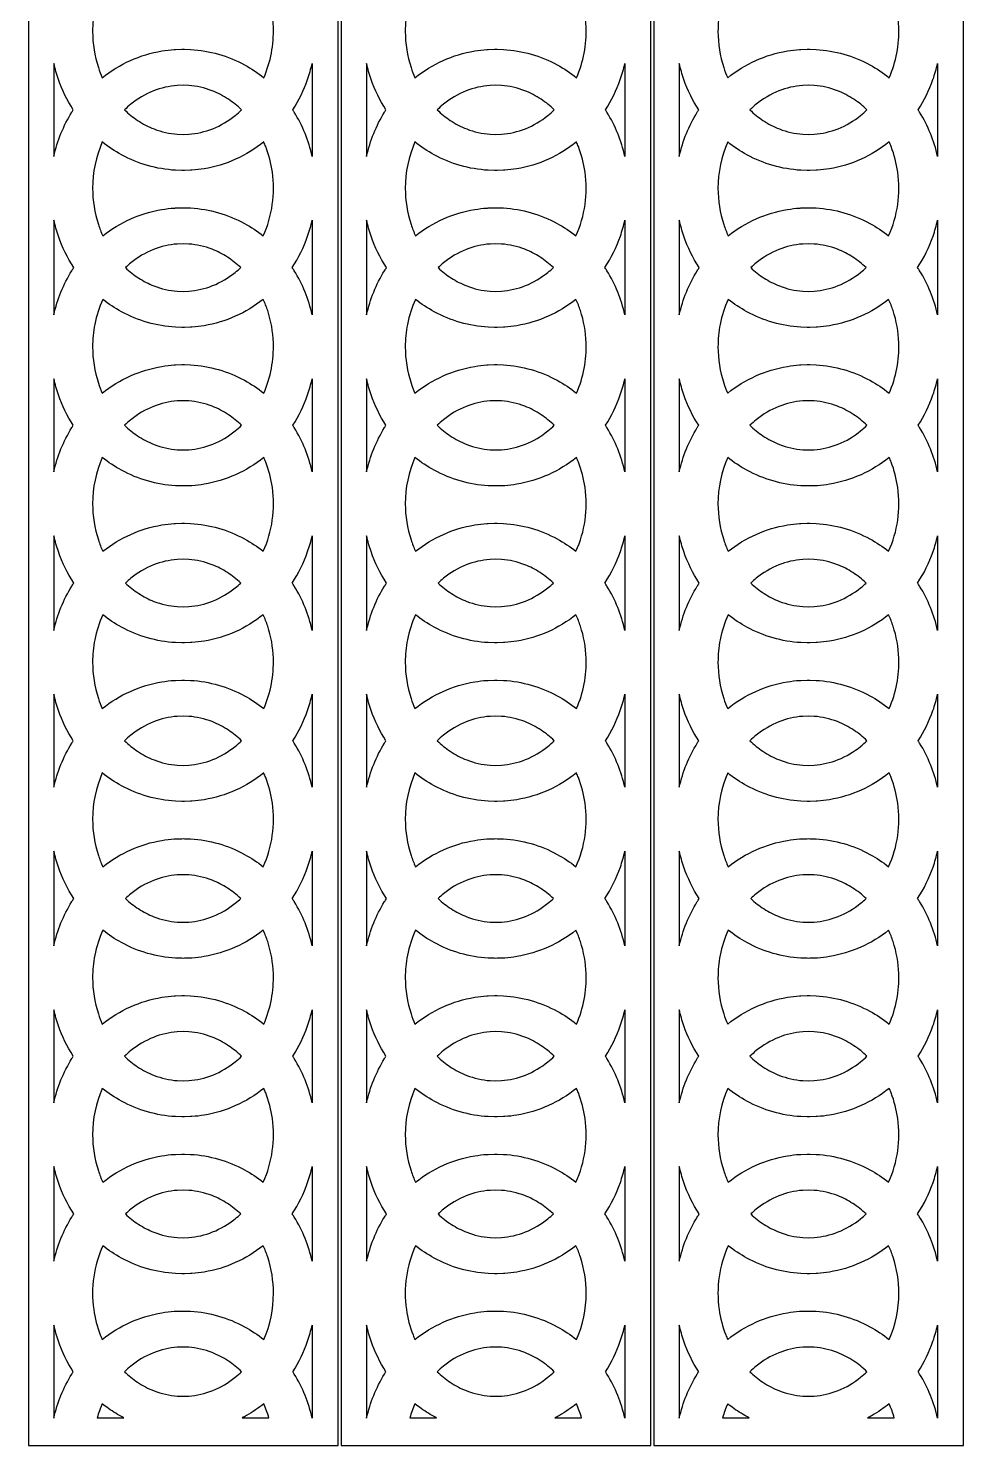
# Model space of a CAD drawing. Header units: millimetres. Extents: x -55 to 943, y -998 to 998.
# Drawn here: x 611 to 943, y -998 to -495 of the extents above; entities that cross this region are included whole.
import ezdxf

# ---------------------------------------------------------------- set-up
doc = ezdxf.new("R2010")
doc.units = ezdxf.units.MM
doc.layers.add('Default', color=70, linetype='Continuous')

msp = doc.modelspace()

# ---------------------------------------------------------------- linework, layer by layer
at = {"layer": 'Default'}
for points in [[(611, -998), (721, -998), (721, 998), (611, 998)], [(722, -998), (832, -998), (832, 998), (722, 998)], [(833, -998), (943, -998), (943, 998), (833, 998)]]:
    msp.add_lwpolyline(points, close=True, dxfattribs=at)
for points in [[(633.8, -495.93, 0.079612), (635.85, -508.78, 0.025236), (637.24, -512.37, -0.128975), (658.43, -502.86, -0.023724), (662.73, -502.36, -0.008807), (663.2, -502.33), (665.43, -502.25, -0.017464), (666.37, -502.25), (668.61, -502.33, -0.11051), (687.72, -507.81, -0.045302), (694.57, -512.37, 0.112754), (697.98, -494.48, 0.070896), (695.96, -483.08, 0.028206), (694.38, -479.06, -0.127606), (673.37, -488.41, -0.023724), (669.08, -488.92, -0.008807), (668.61, -488.95), (666.37, -489.02, -0.017464), (665.43, -489.02), (663.2, -488.95, -0.11051), (644.08, -483.46, -0.043797), (637.43, -479.06, 0.05779), (634.57, -487.95, 0.047676)], [(744.8, -495.93, 0.079612), (746.85, -508.78, 0.025236), (748.24, -512.37, -0.128975), (769.43, -502.86, -0.023724), (773.73, -502.36, -0.008807), (774.2, -502.33), (776.43, -502.25, -0.017464), (777.37, -502.25), (779.61, -502.33, -0.11051), (798.72, -507.81, -0.045302), (805.57, -512.37, 0.112754), (808.98, -494.48, 0.070896), (806.96, -483.08, 0.028206), (805.38, -479.06, -0.127606), (784.37, -488.41, -0.023724), (780.08, -488.92, -0.008807), (779.61, -488.95), (777.37, -489.02, -0.017464), (776.43, -489.02), (774.2, -488.95, -0.11051), (755.08, -483.46, -0.043797), (748.43, -479.06, 0.05779), (745.57, -487.95, 0.047676)], [(855.8, -495.93, 0.079612), (857.85, -508.78, 0.025236), (859.24, -512.37, -0.128975), (880.43, -502.86, -0.023724), (884.73, -502.36, -0.008807), (885.2, -502.33), (887.43, -502.25, -0.017464), (888.37, -502.25), (890.61, -502.33, -0.11051), (909.72, -507.81, -0.045302), (916.57, -512.37, 0.112754), (919.98, -494.48, 0.070896), (917.96, -483.08, 0.028206), (916.38, -479.06, -0.127606), (895.37, -488.41, -0.023724), (891.08, -488.92, -0.008807), (890.61, -488.95), (888.37, -489.02, -0.017464), (887.43, -489.02), (885.2, -488.95, -0.11051), (866.08, -483.46, -0.043797), (859.43, -479.06, 0.05779), (856.57, -487.95, 0.047676)], [(626.95, -523.78, -0.059874), (621.69, -513, -0.028181), (620.07, -507.27), (620.07, -540.29, -0.084306), (626.43, -524.61, -0.00514)], [(704.86, -523.78, 0.059874), (710.12, -513, 0.028181), (711.74, -507.27), (711.74, -540.29, 0.084306), (705.38, -524.61, 0.00514)], [(737.95, -523.78, -0.059874), (732.69, -513, -0.028181), (731.07, -507.27), (731.07, -540.29, -0.084306), (737.43, -524.61, -0.00514)], [(815.86, -523.78, 0.059874), (821.12, -513, 0.028181), (822.74, -507.27), (822.74, -540.29, 0.084306), (816.38, -524.61, 0.00514)], [(848.95, -523.78, -0.059874), (843.69, -513, -0.028181), (842.07, -507.27), (842.07, -540.29, -0.084306), (848.43, -524.61, -0.00514)], [(926.86, -523.78, 0.059874), (932.12, -513, 0.028181), (933.74, -507.27), (933.74, -540.29, 0.084306), (927.38, -524.61, 0.00514)], [(684.43, -525.77, 0.021942), (686.68, -523.78, 0.046204), (682.05, -520.04, 0.05459), (676.19, -516.99, 0.074917), (667.92, -515.12), (665.9, -515.05), (663.88, -515.12, 0.076189), (655.38, -517.08, 0.075402), (647.38, -521.79, 0.021942), (645.13, -523.78, 0.046204), (649.75, -527.52, 0.05459), (655.61, -530.57, 0.074917), (663.88, -532.44), (665.9, -532.51), (667.92, -532.44, 0.076189), (676.43, -530.48, 0.075402)], [(795.43, -525.77, 0.021942), (797.68, -523.78, 0.046204), (793.05, -520.04, 0.05459), (787.19, -516.99, 0.074917), (778.92, -515.12), (776.9, -515.05), (774.88, -515.12, 0.076189), (766.38, -517.08, 0.075402), (758.38, -521.79, 0.021942), (756.13, -523.78, 0.046204), (760.75, -527.52, 0.05459), (766.61, -530.57, 0.074917), (774.88, -532.44), (776.9, -532.51), (778.92, -532.44, 0.076189), (787.43, -530.48, 0.075402)], [(906.43, -525.77, 0.021942), (908.68, -523.78, 0.046204), (904.05, -520.04, 0.05459), (898.19, -516.99, 0.074917), (889.92, -515.12), (887.9, -515.05), (885.88, -515.12, 0.076189), (877.38, -517.08, 0.075402), (869.38, -521.79, 0.021942), (867.13, -523.78, 0.046204), (871.75, -527.52, 0.05459), (877.61, -530.57, 0.074917), (885.88, -532.44), (887.9, -532.51), (889.92, -532.44, 0.076189), (898.43, -530.48, 0.075402)], [(633.8, -551.64, 0.079683), (635.85, -564.48, 0.028206), (637.43, -568.5, -0.127608), (658.43, -559.15, -0.023722), (662.73, -558.64, -0.008807), (663.2, -558.62), (665.43, -558.54, -0.017464), (666.37, -558.54), (668.61, -558.62, -0.11051), (687.72, -564.1, -0.043797), (694.38, -568.5, 0.142127), (697.61, -545.88, 0.058815), (695.26, -536.83, 0.011589), (694.57, -535.19, -0.128976), (673.37, -544.7, -0.023722), (669.08, -545.21, -0.008807), (668.61, -545.23), (666.37, -545.31, -0.017464), (665.43, -545.31), (663.2, -545.23, -0.11051), (644.08, -539.75, -0.045302), (637.24, -535.19, 0.10459), (633.8, -551.63, 0.000069)], [(744.8, -551.64, 0.079683), (746.85, -564.48, 0.028206), (748.43, -568.5, -0.127608), (769.43, -559.15, -0.023722), (773.73, -558.64, -0.008807), (774.2, -558.62), (776.43, -558.54, -0.017464), (777.37, -558.54), (779.61, -558.62, -0.11051), (798.72, -564.1, -0.043797), (805.38, -568.5, 0.142127), (808.61, -545.88, 0.058815), (806.26, -536.83, 0.011589), (805.57, -535.19, -0.128976), (784.37, -544.7, -0.023722), (780.08, -545.21, -0.008807), (779.61, -545.23), (777.37, -545.31, -0.017464), (776.43, -545.31), (774.2, -545.23, -0.11051), (755.08, -539.75, -0.045302), (748.24, -535.19, 0.10459), (744.8, -551.63, 0.000069)], [(855.8, -551.64, 0.079683), (857.85, -564.48, 0.028206), (859.43, -568.5, -0.127608), (880.43, -559.15, -0.023722), (884.73, -558.64, -0.008807), (885.2, -558.62), (887.43, -558.54, -0.017464), (888.37, -558.54), (890.61, -558.62, -0.11051), (909.72, -564.1, -0.043797), (916.38, -568.5, 0.142127), (919.61, -545.88, 0.058815), (917.26, -536.83, 0.011589), (916.57, -535.19, -0.128976), (895.37, -544.7, -0.023722), (891.08, -545.21, -0.008807), (890.61, -545.23), (888.37, -545.31, -0.017464), (887.43, -545.31), (885.2, -545.23, -0.11051), (866.08, -539.75, -0.045302), (859.24, -535.19, 0.10459), (855.8, -551.63, 0.000069)], [(627.14, -579.78, -0.062037), (621.67, -568.62, -0.027789), (620.07, -562.98), (620.07, -596.57, -0.084392), (626.43, -580.88, -0.006852)], [(704.67, -579.78, 0.062037), (710.14, -568.62, 0.027789), (711.74, -562.98), (711.74, -596.57, 0.084392), (705.37, -580.88, 0.006852)], [(738.14, -579.78, -0.062037), (732.67, -568.62, -0.027789), (731.07, -562.98), (731.07, -596.57, -0.084392), (737.43, -580.88, -0.006852)], [(815.67, -579.78, 0.062037), (821.14, -568.62, 0.027789), (822.74, -562.98), (822.74, -596.57, 0.084392), (816.37, -580.88, 0.006852)], [(849.14, -579.78, -0.062037), (843.67, -568.62, -0.027789), (842.07, -562.98), (842.07, -596.57, -0.084392), (848.43, -580.88, -0.006852)], [(926.67, -579.78, 0.062037), (932.14, -568.62, 0.027789), (933.74, -562.98), (933.74, -596.57, 0.084392), (927.37, -580.88, 0.006852)], [(647.38, -578.07, 0.018833), (645.43, -579.78, 0.047178), (650.16, -583.49, 0.050474), (655.59, -586.27, 0.07513), (663.88, -588.15), (665.9, -588.22), (667.92, -588.15, 0.076136), (676.42, -586.19, 0.075458), (684.43, -581.48, 0.018833), (686.38, -579.78, 0.047178), (681.65, -576.06, 0.050474), (676.22, -573.28, 0.07513), (667.92, -571.41), (665.9, -571.34), (663.88, -571.41, 0.076136), (655.39, -573.37, 0.075458)], [(758.38, -578.07, 0.018833), (756.43, -579.78, 0.047178), (761.16, -583.49, 0.050474), (766.59, -586.27, 0.07513), (774.88, -588.15), (776.9, -588.22), (778.92, -588.15, 0.076136), (787.42, -586.19, 0.075458), (795.43, -581.48, 0.018833), (797.38, -579.78, 0.047178), (792.65, -576.06, 0.050474), (787.22, -573.28, 0.07513), (778.92, -571.41), (776.9, -571.34), (774.88, -571.41, 0.076136), (766.39, -573.37, 0.075458)], [(869.38, -578.07, 0.018833), (867.43, -579.78, 0.047178), (872.16, -583.49, 0.050474), (877.59, -586.27, 0.07513), (885.88, -588.15), (887.9, -588.22), (889.92, -588.15, 0.076136), (898.42, -586.19, 0.075458), (906.43, -581.48, 0.018833), (908.38, -579.78, 0.047178), (903.65, -576.06, 0.050474), (898.22, -573.28, 0.07513), (889.92, -571.41), (887.9, -571.34), (885.88, -571.41, 0.076136), (877.39, -573.37, 0.075458)], [(633.8, -607.92, 0.079612), (635.85, -620.77, 0.025236), (637.24, -624.36, -0.128975), (658.43, -614.85, -0.023724), (662.73, -614.35, -0.008807), (663.2, -614.32), (665.43, -614.24, -0.017464), (666.37, -614.24), (668.61, -614.32, -0.11051), (687.72, -619.8, -0.045302), (694.57, -624.36, 0.112754), (697.98, -606.46, 0.070896), (695.96, -595.07, 0.028206), (694.38, -591.05, -0.127606), (673.37, -600.4, -0.023724), (669.08, -600.91, -0.008807), (668.61, -600.94), (666.37, -601.01, -0.017464), (665.43, -601.01), (663.2, -600.94, -0.11051), (644.08, -595.45, -0.043797), (637.43, -591.05, 0.05779), (634.57, -599.94, 0.047676)], [(744.8, -607.92, 0.079612), (746.85, -620.77, 0.025236), (748.24, -624.36, -0.128975), (769.43, -614.85, -0.023724), (773.73, -614.35, -0.008807), (774.2, -614.32), (776.43, -614.24, -0.017464), (777.37, -614.24), (779.61, -614.32, -0.11051), (798.72, -619.8, -0.045302), (805.57, -624.36, 0.112754), (808.98, -606.46, 0.070896), (806.96, -595.07, 0.028206), (805.38, -591.05, -0.127606), (784.37, -600.4, -0.023724), (780.08, -600.91, -0.008807), (779.61, -600.94), (777.37, -601.01, -0.017464), (776.43, -601.01), (774.2, -600.94, -0.11051), (755.08, -595.45, -0.043797), (748.43, -591.05, 0.05779), (745.57, -599.94, 0.047676)], [(855.8, -607.92, 0.079612), (857.85, -620.77, 0.025236), (859.24, -624.36, -0.128975), (880.43, -614.85, -0.023724), (884.73, -614.35, -0.008807), (885.2, -614.32), (887.43, -614.24, -0.017464), (888.37, -614.24), (890.61, -614.32, -0.11051), (909.72, -619.8, -0.045302), (916.57, -624.36, 0.112754), (919.98, -606.46, 0.070896), (917.96, -595.07, 0.028206), (916.38, -591.05, -0.127606), (895.37, -600.4, -0.023724), (891.08, -600.91, -0.008807), (890.61, -600.94), (888.37, -601.01, -0.017464), (887.43, -601.01), (885.2, -600.94, -0.11051), (866.08, -595.45, -0.043797), (859.43, -591.05, 0.05779), (856.57, -599.94, 0.047676)], [(626.95, -635.77, -0.059874), (621.69, -624.99, -0.028181), (620.07, -619.26), (620.07, -652.28, -0.084306), (626.43, -636.6, -0.00514)], [(704.86, -635.77, 0.059874), (710.12, -624.99, 0.028181), (711.74, -619.26), (711.74, -652.28, 0.084306), (705.38, -636.6, 0.00514)], [(737.95, -635.77, -0.059874), (732.69, -624.99, -0.028181), (731.07, -619.26), (731.07, -652.28, -0.084306), (737.43, -636.6, -0.00514)], [(815.86, -635.77, 0.059874), (821.12, -624.99, 0.028181), (822.74, -619.26), (822.74, -652.28, 0.084306), (816.38, -636.6, 0.00514)], [(848.95, -635.77, -0.059874), (843.69, -624.99, -0.028181), (842.07, -619.26), (842.07, -652.28, -0.084306), (848.43, -636.6, -0.00514)], [(926.86, -635.77, 0.059874), (932.12, -624.99, 0.028181), (933.74, -619.26), (933.74, -652.28, 0.084306), (927.38, -636.6, 0.00514)], [(684.43, -637.76, 0.021942), (686.68, -635.77, 0.046204), (682.05, -632.03, 0.05459), (676.19, -628.98, 0.074917), (667.92, -627.11), (665.9, -627.04), (663.88, -627.11, 0.076189), (655.38, -629.07, 0.075402), (647.38, -633.78, 0.021942), (645.13, -635.77, 0.046204), (649.75, -639.51, 0.05459), (655.61, -642.56, 0.074917), (663.88, -644.43), (665.9, -644.5), (667.92, -644.43, 0.076189), (676.43, -642.47, 0.075402)], [(795.43, -637.76, 0.021942), (797.68, -635.77, 0.046204), (793.05, -632.03, 0.05459), (787.19, -628.98, 0.074917), (778.92, -627.11), (776.9, -627.04), (774.88, -627.11, 0.076189), (766.38, -629.07, 0.075402), (758.38, -633.78, 0.021942), (756.13, -635.77, 0.046204), (760.75, -639.51, 0.05459), (766.61, -642.56, 0.074917), (774.88, -644.43), (776.9, -644.5), (778.92, -644.43, 0.076189), (787.43, -642.47, 0.075402)], [(906.43, -637.76, 0.021942), (908.68, -635.77, 0.046204), (904.05, -632.03, 0.05459), (898.19, -628.98, 0.074917), (889.92, -627.11), (887.9, -627.04), (885.88, -627.11, 0.076189), (877.38, -629.07, 0.075402), (869.38, -633.78, 0.021942), (867.13, -635.77, 0.046204), (871.75, -639.51, 0.05459), (877.61, -642.56, 0.074917), (885.88, -644.43), (887.9, -644.5), (889.92, -644.43, 0.076189), (898.43, -642.47, 0.075402)], [(633.8, -663.63, 0.079683), (635.85, -676.47, 0.028206), (637.43, -680.49, -0.127608), (658.43, -671.14, -0.023722), (662.73, -670.63, -0.008807), (663.2, -670.61), (665.43, -670.53, -0.017464), (666.37, -670.53), (668.61, -670.61, -0.11051), (687.72, -676.09, -0.043797), (694.38, -680.49, 0.142127), (697.61, -657.87, 0.058815), (695.26, -648.82, 0.011589), (694.57, -647.18, -0.128976), (673.37, -656.69, -0.023722), (669.08, -657.2, -0.008807), (668.61, -657.22), (666.37, -657.3, -0.017464), (665.43, -657.3), (663.2, -657.22, -0.11051), (644.08, -651.74, -0.045302), (637.24, -647.18, 0.10459), (633.8, -663.62, 0.000069)], [(744.8, -663.63, 0.079683), (746.85, -676.47, 0.028206), (748.43, -680.49, -0.127608), (769.43, -671.14, -0.023722), (773.73, -670.63, -0.008807), (774.2, -670.61), (776.43, -670.53, -0.017464), (777.37, -670.53), (779.61, -670.61, -0.11051), (798.72, -676.09, -0.043797), (805.38, -680.49, 0.142127), (808.61, -657.87, 0.058815), (806.26, -648.82, 0.011589), (805.57, -647.18, -0.128976), (784.37, -656.69, -0.023722), (780.08, -657.2, -0.008807), (779.61, -657.22), (777.37, -657.3, -0.017464), (776.43, -657.3), (774.2, -657.22, -0.11051), (755.08, -651.74, -0.045302), (748.24, -647.18, 0.10459), (744.8, -663.62, 0.000069)], [(855.8, -663.63, 0.079683), (857.85, -676.47, 0.028206), (859.43, -680.49, -0.127608), (880.43, -671.14, -0.023722), (884.73, -670.63, -0.008807), (885.2, -670.61), (887.43, -670.53, -0.017464), (888.37, -670.53), (890.61, -670.61, -0.11051), (909.72, -676.09, -0.043797), (916.38, -680.49, 0.142127), (919.61, -657.87, 0.058815), (917.26, -648.82, 0.011589), (916.57, -647.18, -0.128976), (895.37, -656.69, -0.023722), (891.08, -657.2, -0.008807), (890.61, -657.22), (888.37, -657.3, -0.017464), (887.43, -657.3), (885.2, -657.22, -0.11051), (866.08, -651.74, -0.045302), (859.24, -647.18, 0.10459), (855.8, -663.62, 0.000069)], [(627.14, -691.76, -0.062037), (621.67, -680.61, -0.027789), (620.07, -674.97), (620.07, -708.56, -0.084392), (626.43, -692.87, -0.006852)], [(704.67, -691.76, 0.062037), (710.14, -680.61, 0.027789), (711.74, -674.97), (711.74, -708.56, 0.084392), (705.37, -692.87, 0.006852)], [(738.14, -691.76, -0.062037), (732.67, -680.61, -0.027789), (731.07, -674.97), (731.07, -708.56, -0.084392), (737.43, -692.87, -0.006852)], [(815.67, -691.76, 0.062037), (821.14, -680.61, 0.027789), (822.74, -674.97), (822.74, -708.56, 0.084392), (816.37, -692.87, 0.006852)], [(849.14, -691.76, -0.062037), (843.67, -680.61, -0.027789), (842.07, -674.97), (842.07, -708.56, -0.084392), (848.43, -692.87, -0.006852)], [(926.67, -691.76, 0.062037), (932.14, -680.61, 0.027789), (933.74, -674.97), (933.74, -708.56, 0.084392), (927.37, -692.87, 0.006852)], [(684.43, -693.47, 0.018833), (686.38, -691.76, 0.047178), (681.65, -688.05, 0.050474), (676.22, -685.27, 0.07513), (667.92, -683.4), (665.9, -683.32), (663.88, -683.4, 0.076136), (655.39, -685.35, 0.075458), (647.38, -690.06, 0.018833), (645.43, -691.76, 0.047178), (650.16, -695.48, 0.050474), (655.59, -698.26, 0.07513), (663.88, -700.13), (665.9, -700.2), (667.92, -700.13, 0.076136), (676.42, -698.17, 0.075458)], [(795.43, -693.47, 0.018833), (797.38, -691.76, 0.047178), (792.65, -688.05, 0.050474), (787.22, -685.27, 0.07513), (778.92, -683.4), (776.9, -683.32), (774.88, -683.4, 0.076136), (766.39, -685.35, 0.075458), (758.38, -690.06, 0.018833), (756.43, -691.76, 0.047178), (761.16, -695.48, 0.050474), (766.59, -698.26, 0.07513), (774.88, -700.13), (776.9, -700.2), (778.92, -700.13, 0.076136), (787.42, -698.17, 0.075458)], [(906.43, -693.47, 0.018833), (908.38, -691.76, 0.047178), (903.65, -688.05, 0.050474), (898.22, -685.27, 0.07513), (889.92, -683.4), (887.9, -683.32), (885.88, -683.4, 0.076136), (877.39, -685.35, 0.075458), (869.38, -690.06, 0.018833), (867.43, -691.76, 0.047178), (872.16, -695.48, 0.050474), (877.59, -698.26, 0.07513), (885.88, -700.13), (887.9, -700.2), (889.92, -700.13, 0.076136), (898.42, -698.17, 0.075458)], [(633.8, -719.91, 0.079612), (635.85, -732.76, 0.025236), (637.24, -736.35, -0.128975), (658.43, -726.84, -0.023724), (662.73, -726.33, -0.008807), (663.2, -726.31), (665.43, -726.23, -0.017464), (666.37, -726.23), (668.61, -726.31, -0.11051), (687.72, -731.79, -0.045302), (694.57, -736.35, 0.112754), (697.98, -718.45, 0.070896), (695.96, -707.06, 0.028206), (694.38, -703.04, -0.127606), (673.37, -712.39, -0.023724), (669.08, -712.9, -0.008807), (668.61, -712.92), (666.37, -713, -0.017464), (665.43, -713), (663.2, -712.92, -0.11051), (644.08, -707.44, -0.043797), (637.43, -703.04, 0.05779), (634.57, -711.93, 0.047676)], [(744.8, -719.91, 0.079612), (746.85, -732.76, 0.025236), (748.24, -736.35, -0.128975), (769.43, -726.84, -0.023724), (773.73, -726.33, -0.008807), (774.2, -726.31), (776.43, -726.23, -0.017464), (777.37, -726.23), (779.61, -726.31, -0.11051), (798.72, -731.79, -0.045302), (805.57, -736.35, 0.112754), (808.98, -718.45, 0.070896), (806.96, -707.06, 0.028206), (805.38, -703.04, -0.127606), (784.37, -712.39, -0.023724), (780.08, -712.9, -0.008807), (779.61, -712.92), (777.37, -713, -0.017464), (776.43, -713), (774.2, -712.92, -0.11051), (755.08, -707.44, -0.043797), (748.43, -703.04, 0.05779), (745.57, -711.93, 0.047676)], [(855.8, -719.91, 0.079612), (857.85, -732.76, 0.025236), (859.24, -736.35, -0.128975), (880.43, -726.84, -0.023724), (884.73, -726.33, -0.008807), (885.2, -726.31), (887.43, -726.23, -0.017464), (888.37, -726.23), (890.61, -726.31, -0.11051), (909.72, -731.79, -0.045302), (916.57, -736.35, 0.112754), (919.98, -718.45, 0.070896), (917.96, -707.06, 0.028206), (916.38, -703.04, -0.127606), (895.37, -712.39, -0.023724), (891.08, -712.9, -0.008807), (890.61, -712.92), (888.37, -713, -0.017464), (887.43, -713), (885.2, -712.92, -0.11051), (866.08, -707.44, -0.043797), (859.43, -703.04, 0.05779), (856.57, -711.93, 0.047676)], [(626.95, -747.76, -0.059874), (621.69, -736.97, -0.028181), (620.07, -731.25), (620.07, -764.27, -0.084306), (626.43, -748.59, -0.00514)], [(704.86, -747.76, 0.059874), (710.12, -736.97, 0.028181), (711.74, -731.25), (711.74, -764.27, 0.084306), (705.38, -748.59, 0.00514)], [(737.95, -747.76, -0.059874), (732.69, -736.97, -0.028181), (731.07, -731.25), (731.07, -764.27, -0.084306), (737.43, -748.59, -0.00514)], [(815.86, -747.76, 0.059874), (821.12, -736.97, 0.028181), (822.74, -731.25), (822.74, -764.27, 0.084306), (816.38, -748.59, 0.00514)], [(848.95, -747.76, -0.059874), (843.69, -736.97, -0.028181), (842.07, -731.25), (842.07, -764.27, -0.084306), (848.43, -748.59, -0.00514)], [(926.86, -747.76, 0.059874), (932.12, -736.97, 0.028181), (933.74, -731.25), (933.74, -764.27, 0.084306), (927.38, -748.59, 0.00514)], [(684.43, -749.75, 0.021942), (686.68, -747.76, 0.046204), (682.05, -744.02, 0.05459), (676.19, -740.97, 0.074917), (667.92, -739.1), (665.9, -739.03), (663.88, -739.1, 0.076189), (655.38, -741.06, 0.075402), (647.38, -745.77, 0.021942), (645.13, -747.76, 0.046204), (649.75, -751.5, 0.05459), (655.61, -754.55, 0.074917), (663.88, -756.42), (665.9, -756.49), (667.92, -756.42, 0.076189), (676.43, -754.46, 0.075402)], [(795.43, -749.75, 0.021942), (797.68, -747.76, 0.046204), (793.05, -744.02, 0.05459), (787.19, -740.97, 0.074917), (778.92, -739.1), (776.9, -739.03), (774.88, -739.1, 0.076189), (766.38, -741.06, 0.075402), (758.38, -745.77, 0.021942), (756.13, -747.76, 0.046204), (760.75, -751.5, 0.05459), (766.61, -754.55, 0.074917), (774.88, -756.42), (776.9, -756.49), (778.92, -756.42, 0.076189), (787.43, -754.46, 0.075402)], [(906.43, -749.75, 0.021942), (908.68, -747.76, 0.046204), (904.05, -744.02, 0.05459), (898.19, -740.97, 0.074917), (889.92, -739.1), (887.9, -739.03), (885.88, -739.1, 0.076189), (877.38, -741.06, 0.075402), (869.38, -745.77, 0.021942), (867.13, -747.76, 0.046204), (871.75, -751.5, 0.05459), (877.61, -754.55, 0.074917), (885.88, -756.42), (887.9, -756.49), (889.92, -756.42, 0.076189), (898.43, -754.46, 0.075402)], [(633.8, -775.62, 0.079683), (635.85, -788.46, 0.028206), (637.43, -792.48, -0.127608), (658.43, -783.13, -0.023722), (662.73, -782.62, -0.008807), (663.2, -782.59), (665.43, -782.52, -0.017464), (666.37, -782.52), (668.61, -782.59, -0.11051), (687.72, -788.08, -0.043797), (694.38, -792.48, 0.142127), (697.61, -769.86, 0.058815), (695.26, -760.81, 0.011589), (694.57, -759.17, -0.128976), (673.37, -768.68, -0.023722), (669.08, -769.18, -0.008807), (668.61, -769.21), (666.37, -769.29, -0.017464), (665.43, -769.29), (663.2, -769.21, -0.11051), (644.08, -763.73, -0.045302), (637.24, -759.17, 0.10459), (633.8, -775.61, 0.000069)], [(744.8, -775.62, 0.079683), (746.85, -788.46, 0.028206), (748.43, -792.48, -0.127608), (769.43, -783.13, -0.023722), (773.73, -782.62, -0.008807), (774.2, -782.59), (776.43, -782.52, -0.017464), (777.37, -782.52), (779.61, -782.59, -0.11051), (798.72, -788.08, -0.043797), (805.38, -792.48, 0.142127), (808.61, -769.86, 0.058815), (806.26, -760.81, 0.011589), (805.57, -759.17, -0.128976), (784.37, -768.68, -0.023722), (780.08, -769.18, -0.008807), (779.61, -769.21), (777.37, -769.29, -0.017464), (776.43, -769.29), (774.2, -769.21, -0.11051), (755.08, -763.73, -0.045302), (748.24, -759.17, 0.10459), (744.8, -775.61, 0.000069)], [(855.8, -775.62, 0.079683), (857.85, -788.46, 0.028206), (859.43, -792.48, -0.127608), (880.43, -783.13, -0.023722), (884.73, -782.62, -0.008807), (885.2, -782.59), (887.43, -782.52, -0.017464), (888.37, -782.52), (890.61, -782.59, -0.11051), (909.72, -788.08, -0.043797), (916.38, -792.48, 0.142127), (919.61, -769.86, 0.058815), (917.26, -760.81, 0.011589), (916.57, -759.17, -0.128976), (895.37, -768.68, -0.023722), (891.08, -769.18, -0.008807), (890.61, -769.21), (888.37, -769.29, -0.017464), (887.43, -769.29), (885.2, -769.21, -0.11051), (866.08, -763.73, -0.045302), (859.24, -759.17, 0.10459), (855.8, -775.61, 0.000069)], [(627.14, -803.75, -0.062037), (621.67, -792.6, -0.027789), (620.07, -786.96), (620.07, -820.55, -0.084392), (626.43, -804.86, -0.006852)], [(704.67, -803.75, 0.062037), (710.14, -792.6, 0.027789), (711.74, -786.96), (711.74, -820.55, 0.084392), (705.37, -804.86, 0.006852)], [(738.14, -803.75, -0.062037), (732.67, -792.6, -0.027789), (731.07, -786.96), (731.07, -820.55, -0.084392), (737.43, -804.86, -0.006852)], [(815.67, -803.75, 0.062037), (821.14, -792.6, 0.027789), (822.74, -786.96), (822.74, -820.55, 0.084392), (816.37, -804.86, 0.006852)], [(849.14, -803.75, -0.062037), (843.67, -792.6, -0.027789), (842.07, -786.96), (842.07, -820.55, -0.084392), (848.43, -804.86, -0.006852)], [(926.67, -803.75, 0.062037), (932.14, -792.6, 0.027789), (933.74, -786.96), (933.74, -820.55, 0.084392), (927.37, -804.86, 0.006852)], [(647.38, -802.05, 0.018833), (645.43, -803.75, 0.047178), (650.16, -807.47, 0.050474), (655.59, -810.25, 0.07513), (663.88, -812.12), (665.9, -812.19), (667.92, -812.12, 0.076136), (676.42, -810.16, 0.075458), (684.43, -805.45, 0.018833), (686.38, -803.75, 0.047178), (681.65, -800.04, 0.050474), (676.22, -797.26, 0.07513), (667.92, -795.38), (665.9, -795.31), (663.88, -795.38, 0.076136), (655.39, -797.34, 0.075458)], [(758.38, -802.05, 0.018833), (756.43, -803.75, 0.047178), (761.16, -807.47, 0.050474), (766.59, -810.25, 0.07513), (774.88, -812.12), (776.9, -812.19), (778.92, -812.12, 0.076136), (787.42, -810.16, 0.075458), (795.43, -805.45, 0.018833), (797.38, -803.75, 0.047178), (792.65, -800.04, 0.050474), (787.22, -797.26, 0.07513), (778.92, -795.38), (776.9, -795.31), (774.88, -795.38, 0.076136), (766.39, -797.34, 0.075458)], [(869.38, -802.05, 0.018833), (867.43, -803.75, 0.047178), (872.16, -807.47, 0.050474), (877.59, -810.25, 0.07513), (885.88, -812.12), (887.9, -812.19), (889.92, -812.12, 0.076136), (898.42, -810.16, 0.075458), (906.43, -805.45, 0.018833), (908.38, -803.75, 0.047178), (903.65, -800.04, 0.050474), (898.22, -797.26, 0.07513), (889.92, -795.38), (887.9, -795.31), (885.88, -795.38, 0.076136), (877.39, -797.34, 0.075458)], [(633.8, -831.9, 0.079612), (635.85, -844.74, 0.025236), (637.24, -848.34, -0.128975), (658.43, -838.83, -0.023724), (662.73, -838.32, -0.008807), (663.2, -838.3), (665.43, -838.22, -0.017464), (666.37, -838.22), (668.61, -838.3, -0.11051), (687.72, -843.78, -0.045302), (694.57, -848.34, 0.112754), (697.98, -830.44, 0.070896), (695.96, -819.05, 0.028206), (694.38, -815.03, -0.127606), (673.37, -824.38, -0.023724), (669.08, -824.89, -0.008807), (668.61, -824.91), (666.37, -824.99, -0.017464), (665.43, -824.99), (663.2, -824.91, -0.11051), (644.08, -819.43, -0.043797), (637.43, -815.03, 0.05779), (634.57, -823.92, 0.047676)], [(744.8, -831.9, 0.079612), (746.85, -844.74, 0.025236), (748.24, -848.34, -0.128975), (769.43, -838.83, -0.023724), (773.73, -838.32, -0.008807), (774.2, -838.3), (776.43, -838.22, -0.017464), (777.37, -838.22), (779.61, -838.3, -0.11051), (798.72, -843.78, -0.045302), (805.57, -848.34, 0.112754), (808.98, -830.44, 0.070896), (806.96, -819.05, 0.028206), (805.38, -815.03, -0.127606), (784.37, -824.38, -0.023724), (780.08, -824.89, -0.008807), (779.61, -824.91), (777.37, -824.99, -0.017464), (776.43, -824.99), (774.2, -824.91, -0.11051), (755.08, -819.43, -0.043797), (748.43, -815.03, 0.05779), (745.57, -823.92, 0.047676)], [(855.8, -831.9, 0.079612), (857.85, -844.74, 0.025236), (859.24, -848.34, -0.128975), (880.43, -838.83, -0.023724), (884.73, -838.32, -0.008807), (885.2, -838.3), (887.43, -838.22, -0.017464), (888.37, -838.22), (890.61, -838.3, -0.11051), (909.72, -843.78, -0.045302), (916.57, -848.34, 0.112754), (919.98, -830.44, 0.070896), (917.96, -819.05, 0.028206), (916.38, -815.03, -0.127606), (895.37, -824.38, -0.023724), (891.08, -824.89, -0.008807), (890.61, -824.91), (888.37, -824.99, -0.017464), (887.43, -824.99), (885.2, -824.91, -0.11051), (866.08, -819.43, -0.043797), (859.43, -815.03, 0.05779), (856.57, -823.92, 0.047676)], [(626.95, -859.75, -0.059874), (621.69, -848.96, -0.028181), (620.07, -843.24), (620.07, -876.26, -0.084306), (626.43, -860.58, -0.00514)], [(704.86, -859.75, 0.059874), (710.12, -848.96, 0.028181), (711.74, -843.24), (711.74, -876.26, 0.084306), (705.38, -860.58, 0.00514)], [(737.95, -859.75, -0.059874), (732.69, -848.96, -0.028181), (731.07, -843.24), (731.07, -876.26, -0.084306), (737.43, -860.58, -0.00514)], [(815.86, -859.75, 0.059874), (821.12, -848.96, 0.028181), (822.74, -843.24), (822.74, -876.26, 0.084306), (816.38, -860.58, 0.00514)], [(848.95, -859.75, -0.059874), (843.69, -848.96, -0.028181), (842.07, -843.24), (842.07, -876.26, -0.084306), (848.43, -860.58, -0.00514)], [(926.86, -859.75, 0.059874), (932.12, -848.96, 0.028181), (933.74, -843.24), (933.74, -876.26, 0.084306), (927.38, -860.58, 0.00514)], [(684.43, -861.74, 0.021942), (686.68, -859.75, 0.046204), (682.05, -856.01, 0.05459), (676.19, -852.96, 0.074917), (667.92, -851.09), (665.9, -851.02), (663.88, -851.09, 0.076189), (655.38, -853.05, 0.075402), (647.38, -857.76, 0.021942), (645.13, -859.75, 0.046204), (649.75, -863.49, 0.05459), (655.61, -866.54, 0.074917), (663.88, -868.41), (665.9, -868.48), (667.92, -868.41, 0.076189), (676.43, -866.45, 0.075402)], [(795.43, -861.74, 0.021942), (797.68, -859.75, 0.046204), (793.05, -856.01, 0.05459), (787.19, -852.96, 0.074917), (778.92, -851.09), (776.9, -851.02), (774.88, -851.09, 0.076189), (766.38, -853.05, 0.075402), (758.38, -857.76, 0.021942), (756.13, -859.75, 0.046204), (760.75, -863.49, 0.05459), (766.61, -866.54, 0.074917), (774.88, -868.41), (776.9, -868.48), (778.92, -868.41, 0.076189), (787.43, -866.45, 0.075402)], [(906.43, -861.74, 0.021942), (908.68, -859.75, 0.046204), (904.05, -856.01, 0.05459), (898.19, -852.96, 0.074917), (889.92, -851.09), (887.9, -851.02), (885.88, -851.09, 0.076189), (877.38, -853.05, 0.075402), (869.38, -857.76, 0.021942), (867.13, -859.75, 0.046204), (871.75, -863.49, 0.05459), (877.61, -866.54, 0.074917), (885.88, -868.41), (887.9, -868.48), (889.92, -868.41, 0.076189), (898.43, -866.45, 0.075402)], [(633.8, -887.61, 0.079683), (635.85, -900.45, 0.028206), (637.43, -904.47, -0.127608), (658.43, -895.11, -0.023722), (662.73, -894.61, -0.008807), (663.2, -894.58), (665.43, -894.5, -0.017464), (666.37, -894.5), (668.61, -894.58, -0.11051), (687.72, -900.07, -0.043797), (694.38, -904.47, 0.142127), (697.61, -881.85, 0.058815), (695.26, -872.8, 0.011589), (694.57, -871.16, -0.128976), (673.37, -880.67, -0.023722), (669.08, -881.17, -0.008807), (668.61, -881.2), (666.37, -881.28, -0.017464), (665.43, -881.28), (663.2, -881.2, -0.11051), (644.08, -875.72, -0.045302), (637.24, -871.16, 0.10459), (633.8, -887.59, 0.000069)], [(744.8, -887.61, 0.079683), (746.85, -900.45, 0.028206), (748.43, -904.47, -0.127608), (769.43, -895.11, -0.023722), (773.73, -894.61, -0.008807), (774.2, -894.58), (776.43, -894.5, -0.017464), (777.37, -894.5), (779.61, -894.58, -0.11051), (798.72, -900.07, -0.043797), (805.38, -904.47, 0.142127), (808.61, -881.85, 0.058815), (806.26, -872.8, 0.011589), (805.57, -871.16, -0.128976), (784.37, -880.67, -0.023722), (780.08, -881.17, -0.008807), (779.61, -881.2), (777.37, -881.28, -0.017464), (776.43, -881.28), (774.2, -881.2, -0.11051), (755.08, -875.72, -0.045302), (748.24, -871.16, 0.10459), (744.8, -887.59, 0.000069)], [(855.8, -887.61, 0.079683), (857.85, -900.45, 0.028206), (859.43, -904.47, -0.127608), (880.43, -895.11, -0.023722), (884.73, -894.61, -0.008807), (885.2, -894.58), (887.43, -894.5, -0.017464), (888.37, -894.5), (890.61, -894.58, -0.11051), (909.72, -900.07, -0.043797), (916.38, -904.47, 0.142127), (919.61, -881.85, 0.058815), (917.26, -872.8, 0.011589), (916.57, -871.16, -0.128976), (895.37, -880.67, -0.023722), (891.08, -881.17, -0.008807), (890.61, -881.2), (888.37, -881.28, -0.017464), (887.43, -881.28), (885.2, -881.2, -0.11051), (866.08, -875.72, -0.045302), (859.24, -871.16, 0.10459), (855.8, -887.59, 0.000069)], [(627.14, -915.74, -0.062037), (621.67, -904.59, -0.027789), (620.07, -898.94), (620.07, -932.54, -0.084392), (626.43, -916.85, -0.006852)], [(704.67, -915.74, 0.062037), (710.14, -904.59, 0.027789), (711.74, -898.94), (711.74, -932.54, 0.084392), (705.37, -916.85, 0.006852)], [(738.14, -915.74, -0.062037), (732.67, -904.59, -0.027789), (731.07, -898.94), (731.07, -932.54, -0.084392), (737.43, -916.85, -0.006852)], [(815.67, -915.74, 0.062037), (821.14, -904.59, 0.027789), (822.74, -898.94), (822.74, -932.54, 0.084392), (816.37, -916.85, 0.006852)], [(849.14, -915.74, -0.062037), (843.67, -904.59, -0.027789), (842.07, -898.94), (842.07, -932.54, -0.084392), (848.43, -916.85, -0.006852)], [(926.67, -915.74, 0.062037), (932.14, -904.59, 0.027789), (933.74, -898.94), (933.74, -932.54, 0.084392), (927.37, -916.85, 0.006852)], [(684.43, -917.44, 0.018833), (686.38, -915.74, 0.047178), (681.65, -912.03, 0.050474), (676.22, -909.25, 0.07513), (667.92, -907.37), (665.9, -907.3), (663.88, -907.37, 0.076136), (655.39, -909.33, 0.075458), (647.38, -914.04, 0.018833), (645.43, -915.74, 0.047178), (650.16, -919.46, 0.050474), (655.59, -922.23, 0.07513), (663.88, -924.11), (665.9, -924.18), (667.92, -924.11, 0.076136), (676.42, -922.15, 0.075458)], [(795.43, -917.44, 0.018833), (797.38, -915.74, 0.047178), (792.65, -912.03, 0.050474), (787.22, -909.25, 0.07513), (778.92, -907.37), (776.9, -907.3), (774.88, -907.37, 0.076136), (766.39, -909.33, 0.075458), (758.38, -914.04, 0.018833), (756.43, -915.74, 0.047178), (761.16, -919.46, 0.050474), (766.59, -922.23, 0.07513), (774.88, -924.11), (776.9, -924.18), (778.92, -924.11, 0.076136), (787.42, -922.15, 0.075458)], [(906.43, -917.44, 0.018833), (908.38, -915.74, 0.047178), (903.65, -912.03, 0.050474), (898.22, -909.25, 0.07513), (889.92, -907.37), (887.9, -907.3), (885.88, -907.37, 0.076136), (877.39, -909.33, 0.075458), (869.38, -914.04, 0.018833), (867.43, -915.74, 0.047178), (872.16, -919.46, 0.050474), (877.59, -922.23, 0.07513), (885.88, -924.11), (887.9, -924.18), (889.92, -924.11, 0.076136), (898.42, -922.15, 0.075458)], [(698.01, -943.88, 0.079683), (695.96, -931.03, 0.028206), (694.38, -927.02, -0.127608), (673.37, -936.37, -0.023722), (669.08, -936.88, -0.008807), (668.61, -936.9), (666.37, -936.98, -0.017464), (665.43, -936.98), (663.2, -936.9, -0.11051), (644.08, -931.42, -0.043797), (637.43, -927.02, 0.142127), (634.19, -949.64, 0.058815), (636.55, -958.68, 0.011589), (637.24, -960.32, -0.128976), (658.43, -950.82, -0.023722), (662.73, -950.31, -0.008807), (663.2, -950.29), (665.43, -950.21, -0.017464), (666.37, -950.21), (668.61, -950.29, -0.11051), (687.72, -955.77, -0.045302), (694.57, -960.32, 0.10459), (698.01, -943.89, 0.000069)], [(809.01, -943.88, 0.079683), (806.96, -931.03, 0.028206), (805.38, -927.02, -0.127608), (784.37, -936.37, -0.023722), (780.08, -936.88, -0.008807), (779.61, -936.9), (777.37, -936.98, -0.017464), (776.43, -936.98), (774.2, -936.9, -0.11051), (755.08, -931.42, -0.043797), (748.43, -927.02, 0.142127), (745.19, -949.64, 0.058815), (747.55, -958.68, 0.011589), (748.24, -960.32, -0.128976), (769.43, -950.82, -0.023722), (773.73, -950.31, -0.008807), (774.2, -950.29), (776.43, -950.21, -0.017464), (777.37, -950.21), (779.61, -950.29, -0.11051), (798.72, -955.77, -0.045302), (805.57, -960.32, 0.10459), (809.01, -943.89, 0.000069)], [(920.01, -943.88, 0.079683), (917.96, -931.03, 0.028206), (916.38, -927.02, -0.127608), (895.37, -936.37, -0.023722), (891.08, -936.88, -0.008807), (890.61, -936.9), (888.37, -936.98, -0.017464), (887.43, -936.98), (885.2, -936.9, -0.11051), (866.08, -931.42, -0.043797), (859.43, -927.02, 0.142127), (856.19, -949.64, 0.058815), (858.55, -958.68, 0.011589), (859.24, -960.32, -0.128976), (880.43, -950.82, -0.023722), (884.73, -950.31, -0.008807), (885.2, -950.29), (887.43, -950.21, -0.017464), (888.37, -950.21), (890.61, -950.29, -0.11051), (909.72, -955.77, -0.045302), (916.57, -960.32, 0.10459), (920.01, -943.89, 0.000069)], [(626.95, -971.74, -0.059874), (621.69, -960.95, -0.028181), (620.07, -955.23), (620.07, -988.24, -0.084306), (626.43, -972.57, -0.00514)], [(704.86, -971.74, 0.059874), (710.12, -960.95, 0.028181), (711.74, -955.23), (711.74, -988.24, 0.084306), (705.38, -972.57, 0.00514)], [(737.95, -971.74, -0.059874), (732.69, -960.95, -0.028181), (731.07, -955.23), (731.07, -988.24, -0.084306), (737.43, -972.57, -0.00514)], [(815.86, -971.74, 0.059874), (821.12, -960.95, 0.028181), (822.74, -955.23), (822.74, -988.24, 0.084306), (816.38, -972.57, 0.00514)], [(848.95, -971.74, -0.059874), (843.69, -960.95, -0.028181), (842.07, -955.23), (842.07, -988.24, -0.084306), (848.43, -972.57, -0.00514)], [(926.86, -971.74, 0.059874), (932.12, -960.95, 0.028181), (933.74, -955.23), (933.74, -988.24, 0.084306), (927.38, -972.57, 0.00514)], [(647.38, -969.75, 0.021942), (645.13, -971.74, 0.046204), (649.75, -975.48, 0.05459), (655.61, -978.53, 0.074917), (663.88, -980.4), (665.9, -980.47), (667.92, -980.4, 0.076189), (676.43, -978.43, 0.075402), (684.43, -973.73, 0.021942), (686.68, -971.74, 0.046204), (682.05, -967.99, 0.05459), (676.19, -964.95, 0.074917), (667.92, -963.08), (665.9, -963.01), (663.88, -963.08, 0.076189), (655.38, -965.04, 0.075402)], [(758.38, -969.75, 0.021942), (756.13, -971.74, 0.046204), (760.75, -975.48, 0.05459), (766.61, -978.53, 0.074917), (774.88, -980.4), (776.9, -980.47), (778.92, -980.4, 0.076189), (787.43, -978.43, 0.075402), (795.43, -973.73, 0.021942), (797.68, -971.74, 0.046204), (793.05, -967.99, 0.05459), (787.19, -964.95, 0.074917), (778.92, -963.08), (776.9, -963.01), (774.88, -963.08, 0.076189), (766.38, -965.04, 0.075402)], [(869.38, -969.75, 0.021942), (867.13, -971.74, 0.046204), (871.75, -975.48, 0.05459), (877.61, -978.53, 0.074917), (885.88, -980.4), (887.9, -980.47), (889.92, -980.4, 0.076189), (898.43, -978.43, 0.075402), (906.43, -973.73, 0.021942), (908.68, -971.74, 0.046204), (904.05, -967.99, 0.05459), (898.19, -964.95, 0.074917), (889.92, -963.08), (887.9, -963.01), (885.88, -963.08, 0.076189), (877.38, -965.04, 0.075402)], [(644.74, -988.05, -0.033603), (639.41, -984.79, -0.01522), (637.24, -983.15, 0.034793), (635.44, -988.08), (635.42, -988.14), (644.91, -988.14, -0.000976)], [(686.9, -988.14), (696.39, -988.14, 0.034839), (694.57, -983.15, -0.03968), (688.49, -987.28, -0.009732)], [(755.74, -988.05, -0.033603), (750.41, -984.79, -0.01522), (748.24, -983.15, 0.034793), (746.44, -988.08), (746.42, -988.14), (755.91, -988.14, -0.000976)], [(797.9, -988.14), (807.39, -988.14, 0.034839), (805.57, -983.15, -0.03968), (799.49, -987.28, -0.009732)], [(866.74, -988.05, -0.033603), (861.41, -984.79, -0.01522), (859.24, -983.15, 0.034793), (857.44, -988.08), (857.42, -988.14), (866.91, -988.14, -0.000976)], [(908.9, -988.14), (918.39, -988.14, 0.034839), (916.57, -983.15, -0.03968), (910.49, -987.28, -0.009732)]]:
    msp.add_lwpolyline(points, format="xyb", close=True, dxfattribs=at)

doc.saveas('drawing.dxf')
